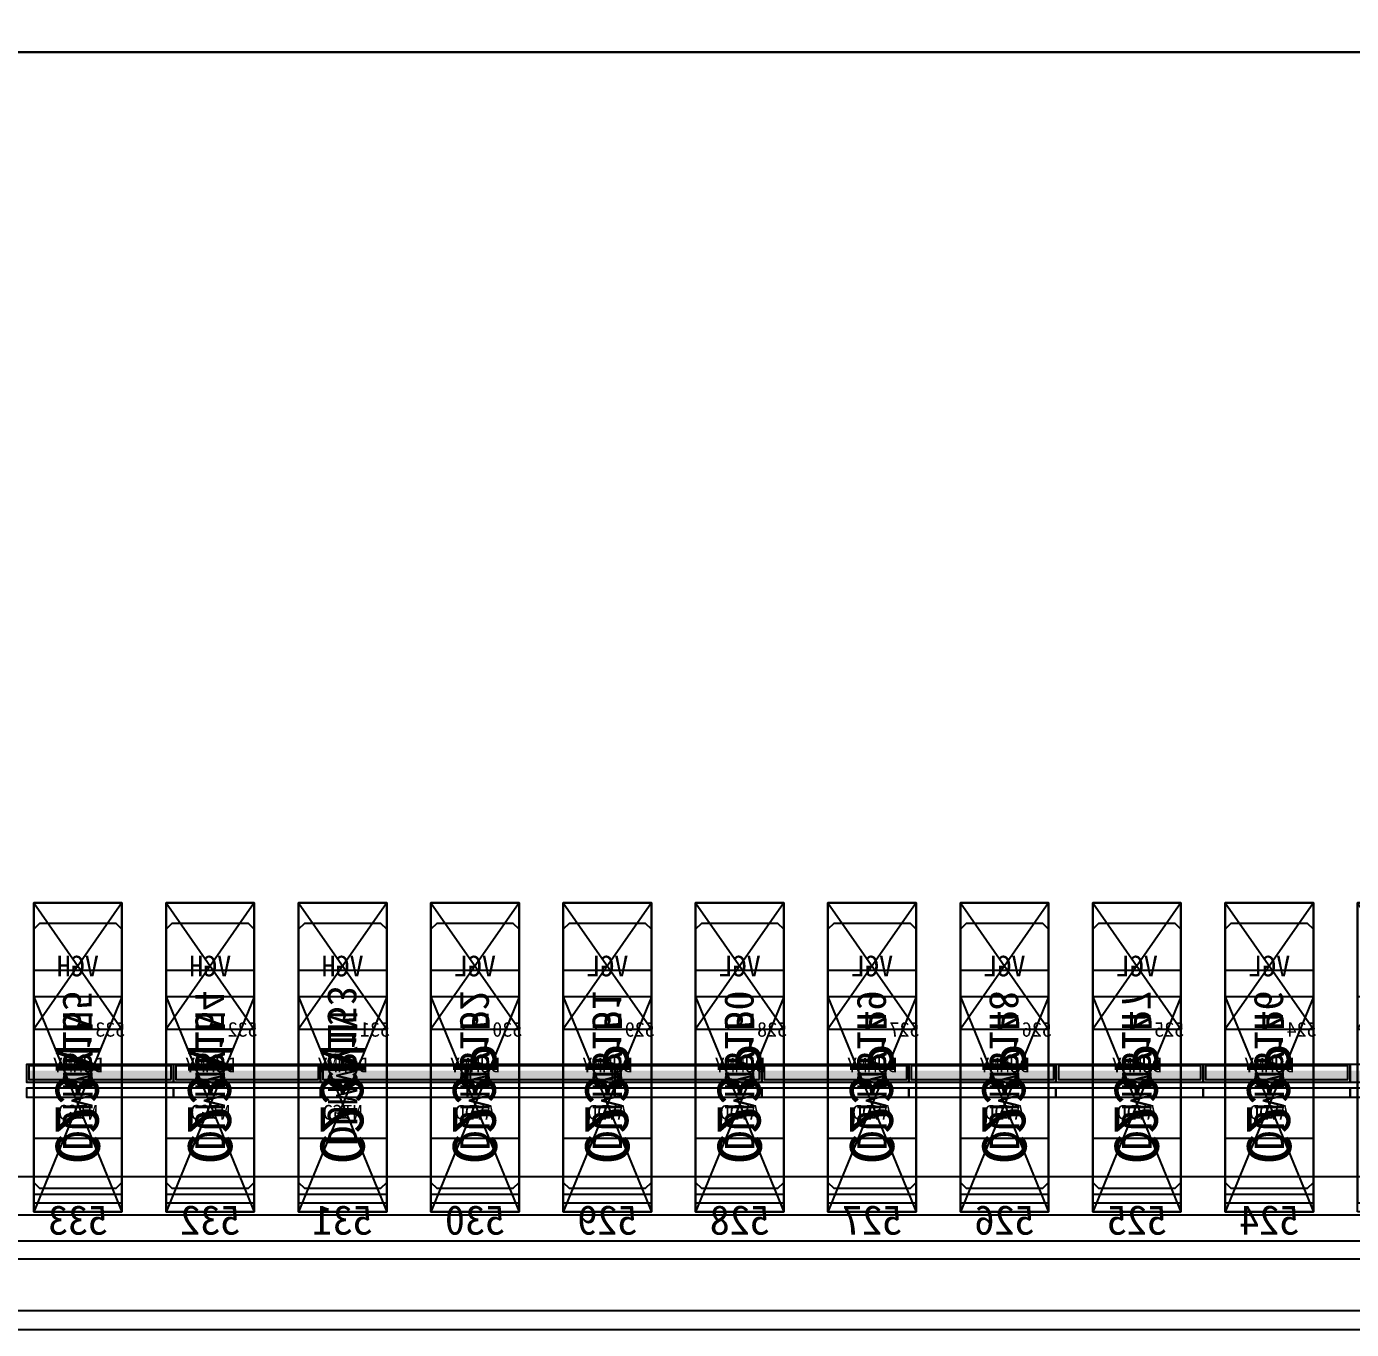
# Model space of a CAD drawing. Header units: millimetres. Extents: x 427 to 2444, y 137 to 817.
# Drawn here: x 1125.3469 to 1125.7973, y 300.7749 to 301.2176 of the extents above; entities that cross this region are included whole.
import ezdxf
from ezdxf.enums import TextEntityAlignment as Align

# ---------------------------------------------------------------- set-up
doc = ezdxf.new("R2010")
doc.units = ezdxf.units.MM
for name, color, linetype in [('L0', 211, 'Continuous'), ('L102', 91, 'Continuous'), ('L114', 213, 'Continuous'), ('L240', 60, 'Continuous'), ('L241', 200, 'Continuous'), ('L242', 51, 'Continuous'), ('L245', 53, 'Continuous'), ('L246', 93, 'Continuous'), ('L59', 140, 'Continuous'), ('L63', 4, 'Continuous'), ('L98', 150, 'Continuous')]:
    doc.layers.add(name, color=color, linetype=linetype)
doc.styles.add('txt', font='simhei.ttf')

# ---------------------------------------------------------------- blocks, each defined once
blk = doc.blocks.new('HX8394_F_PAD')
at = {"layer": 'L0'}
blk.add_lwpolyline([(-13.86, -0.4025), (-13.86, 0.4025), (13.86, 0.4025), (13.86, -0.4025), (-13.86, -0.4025)], close=True, dxfattribs=at)
at = {"layer": 'L241'}
blk.add_lwpolyline([(-13.9, -0.435), (-13.9, 0.435), (13.9, 0.435), (13.9, -0.435), (-13.9, -0.435)], close=True, dxfattribs=at)
at = {"layer": 'L242'}
for points in [[(9.8645, -0.3935), (9.8625, -0.3915), (9.8625, -0.3055), (9.8645, -0.3035), (9.8905, -0.3035), (9.8925, -0.3055), (9.8925, -0.3915), (9.8905, -0.3935), (9.8645, -0.3935)], [(9.9095, -0.3935), (9.9075, -0.3915), (9.9075, -0.3055), (9.9095, -0.3035), (9.9355, -0.3035), (9.9375, -0.3055), (9.9375, -0.3915), (9.9355, -0.3935), (9.9095, -0.3935)], [(9.9545, -0.3935), (9.9525, -0.3915), (9.9525, -0.3055), (9.9545, -0.3035), (9.9805, -0.3035), (9.9825, -0.3055), (9.9825, -0.3915), (9.9805, -0.3935), (9.9545, -0.3935)], [(9.9995, -0.3935), (9.9975, -0.3915), (9.9975, -0.3055), (9.9995, -0.3035), (10.0255, -0.3035), (10.0275, -0.3055), (10.0275, -0.3915), (10.0255, -0.3935), (9.9995, -0.3935)], [(10.0445, -0.3935), (10.0425, -0.3915), (10.0425, -0.3055), (10.0445, -0.3035), (10.0705, -0.3035), (10.0725, -0.3055), (10.0725, -0.3915), (10.0705, -0.3935), (10.0445, -0.3935)], [(10.0895, -0.3935), (10.0875, -0.3915), (10.0875, -0.3055), (10.0895, -0.3035), (10.1155, -0.3035), (10.1175, -0.3055), (10.1175, -0.3915), (10.1155, -0.3935), (10.0895, -0.3935)], [(10.1345, -0.3935), (10.1325, -0.3915), (10.1325, -0.3055), (10.1345, -0.3035), (10.1605, -0.3035), (10.1625, -0.3055), (10.1625, -0.3915), (10.1605, -0.3935), (10.1345, -0.3935)], [(10.1795, -0.3935), (10.1775, -0.3915), (10.1775, -0.3055), (10.1795, -0.3035), (10.2055, -0.3035), (10.2075, -0.3055), (10.2075, -0.3915), (10.2055, -0.3935), (10.1795, -0.3935)], [(10.2245, -0.3935), (10.2225, -0.3915), (10.2225, -0.3055), (10.2245, -0.3035), (10.2505, -0.3035), (10.2525, -0.3055), (10.2525, -0.3915), (10.2505, -0.3935), (10.2245, -0.3935)], [(10.2695, -0.3935), (10.2675, -0.3915), (10.2675, -0.3055), (10.2695, -0.3035), (10.2955, -0.3035), (10.2975, -0.3055), (10.2975, -0.3915), (10.2955, -0.3935), (10.2695, -0.3935)]]:
    blk.add_lwpolyline(points, close=True, dxfattribs=at)
at = {"layer": 'L240', "style": 'txt'}
for s, p in [('C31P', (9.8775, -0.346834)), ('C31P', (9.9225, -0.346834)), ('C31P', (9.9675, -0.346834)), ('C31P', (10.0125, -0.346834)), ('C31P', (10.0575, -0.346834)), ('C31P', (10.1025, -0.346834)), ('C31P', (10.1475, -0.346834)), ('C31N', (10.1925, -0.346834)), ('C31N', (10.2375, -0.346834)), ('C31N', (10.2825, -0.346834))]:
    blk.add_text(s, height=0.01, rotation=90, dxfattribs=at).set_placement(p, align=Align.MIDDLE_CENTER)
blk = doc.blocks.new('NTBUMP_73X30')
at = {"color": 5, "linetype": 'Continuous'}
blk.add_lwpolyline([(-0.015, 0.04), (0.015, -0.033), (0.015, 0.04), (-0.015, -0.033)], dxfattribs=at)
at = {"layer": 'L242', "color": 5}
blk.add_lwpolyline([(-0.015, -0.033), (-0.015, 0.04), (0.015, 0.04), (0.015, -0.033), (-0.015, -0.033)], close=True, dxfattribs=at)
blk = doc.blocks.new('ILI9881C_AA_NTBUMP_PM_875UM')
at = {"layer": 'L241'}
blk.add_lwpolyline([(-13.92, -0.4375), (-13.92, 0.4375), (13.92, 0.4375), (13.92, -0.4375), (-13.92, -0.4375)], close=True, dxfattribs=at)
for p in [(9.8775, -0.3645), (9.9225, -0.3645), (9.9675, -0.3645), (10.0125, -0.3645), (10.0575, -0.3645), (10.1025, -0.3645), (10.1475, -0.3645), (10.1925, -0.3645), (10.2375, -0.3645), (10.2825, -0.3645)]:
    blk.add_blockref('NTBUMP_73X30', p)
at = {"layer": 'L246', "style": 'txt'}
for s, p in [('C23P', (9.8775, -0.361)), ('C23P', (9.9225, -0.361)), ('C23P', (9.9675, -0.361)), ('C23P', (10.0125, -0.361)), ('C23P', (10.0575, -0.361)), ('C23P', (10.1025, -0.361)), ('C23P', (10.1475, -0.361)), ('C23N', (10.1925, -0.361)), ('C23N', (10.2375, -0.361)), ('C23N', (10.2825, -0.361))]:
    blk.add_text(s, height=0.015, rotation=90, dxfattribs=at).set_placement(p, align=Align.MIDDLE_CENTER)
for s, p in [('524', (9.8775, -0.400279)), ('525', (9.9225, -0.400279)), ('526', (9.9675, -0.400279)), ('527', (10.0125, -0.400279)), ('528', (10.0575, -0.400279)), ('529', (10.1025, -0.400279)), ('530', (10.1475, -0.400279)), ('531', (10.1925, -0.400279)), ('532', (10.2375, -0.400279)), ('533', (10.2825, -0.400279))]:
    blk.add_text(s, height=0.01, dxfattribs=at).set_placement(p, align=Align.MIDDLE_CENTER)
blk = doc.blocks.new('INPUT_BUMP')
at = {"layer": 'L102'}
for points in [[(0.014, 0.04), (0.014, 0.041), (0.015, 0.041), (0.015, 0.04), (0.014, 0.04)], [(0.015, 0.04), (0.015, 0.041), (0.016, 0.041), (0.016, 0.04), (0.015, 0.04)], [(0.014, 0.039), (0.014, 0.04), (0.015, 0.04), (0.015, 0.039), (0.014, 0.039)], [(0.015, 0.039), (0.015, 0.04), (0.016, 0.04), (0.016, 0.039), (0.015, 0.039)]]:
    blk.add_lwpolyline(points, close=True, dxfattribs=at)
at = {"layer": 'L242'}
blk.add_lwpolyline([(0, 0.01), (0, 0.08), (0.03, 0.08), (0.03, 0.01), (0, 0.01)], close=True, dxfattribs=at)
blk = doc.blocks.new('JD9365Z_PAD_20170829_Y880')
at = {"layer": 'L241'}
blk.add_lwpolyline([(-13.95, -0.41), (-13.95, 0.41), (13.95, 0.41), (13.95, -0.41), (-13.95, -0.41)], close=True, dxfattribs=at)
at = {"row_count": 1, "column_count": 554, "row_spacing": 0.08, "column_spacing": 0.045}
blk.add_blockref('INPUT_BUMP', (-12.4575, -0.401), dxfattribs=at)
at = {"layer": 'L240', "style": 'txt'}
for p in [(9.8775, -0.360167), (9.9225, -0.360167), (9.9675, -0.360167), (10.0125, -0.360167), (10.0575, -0.360167), (10.1025, -0.360167), (10.1475, -0.360167)]:
    blk.add_text('AVDD', height=0.005, dxfattribs=at).set_placement(p, align=Align.MIDDLE_CENTER)
for p in [(10.1925, -0.360167), (10.2375, -0.360167), (10.2825, -0.360167)]:
    blk.add_text('C51N', height=0.005, rotation=180, dxfattribs=at).set_placement(p, align=Align.MIDDLE_CENTER)
blk = doc.blocks.new('NV3052C3P_BUMP_ORI_20190911')
at = {"layer": 'L241'}
blk.add_lwpolyline([(-13.8, -0.398), (-13.8, 0.398), (13.8, 0.398), (13.8, -0.398), (-13.8, -0.398)], close=True, dxfattribs=at)
at = {"layer": 'L242'}
for points in [[(9.8625, -0.385), (9.8625, -0.337), (9.8925, -0.337), (9.8925, -0.385), (9.8625, -0.385)], [(9.9075, -0.385), (9.9075, -0.337), (9.9375, -0.337), (9.9375, -0.385), (9.9075, -0.385)], [(9.9525, -0.385), (9.9525, -0.337), (9.9825, -0.337), (9.9825, -0.385), (9.9525, -0.385)], [(9.9975, -0.385), (9.9975, -0.337), (10.0275, -0.337), (10.0275, -0.385), (9.9975, -0.385)], [(10.0425, -0.385), (10.0425, -0.337), (10.0725, -0.337), (10.0725, -0.385), (10.0425, -0.385)], [(10.0875, -0.385), (10.0875, -0.337), (10.1175, -0.337), (10.1175, -0.385), (10.0875, -0.385)], [(10.1325, -0.385), (10.1325, -0.337), (10.1625, -0.337), (10.1625, -0.385), (10.1325, -0.385)], [(10.1775, -0.385), (10.1775, -0.337), (10.2075, -0.337), (10.2075, -0.385), (10.1775, -0.385)], [(10.2225, -0.385), (10.2225, -0.337), (10.2525, -0.337), (10.2525, -0.385), (10.2225, -0.385)], [(10.2675, -0.385), (10.2675, -0.337), (10.2975, -0.337), (10.2975, -0.385), (10.2675, -0.385)]]:
    blk.add_lwpolyline(points, close=True, dxfattribs=at)
at = {"layer": 'L245', "style": 'txt'}
for p in [(9.877473, -0.360167), (9.922473, -0.360167), (9.967473, -0.360167), (10.012473, -0.360167), (10.057473, -0.360167), (10.102473, -0.360167), (10.147473, -0.360167), (10.192473, -0.360167), (10.237473, -0.360167), (10.282473, -0.360167)]:
    blk.add_text('DUMMY', height=0.005, dxfattribs=at).set_placement(p, align=Align.MIDDLE_CENTER)
blk = doc.blocks.new('BUMP_30_76')
at = {"layer": 'L242'}
blk.add_lwpolyline([(-0.015, -0.0195), (-0.015, 0.0565), (0.015, 0.0565), (0.015, -0.0195), (-0.015, -0.0195)], close=True, dxfattribs=at)
blk = doc.blocks.new('FL11283_A_OTHER')
at = {"layer": 'L102'}
blk.add_lwpolyline([(0, 0), (0, 0.41), (13.86, 0.41), (13.86, 0), (0, 0)], close=True, dxfattribs=at)
at = {"layer": 'L241'}
blk.add_lwpolyline([(-13.86, -0.41), (-13.86, 0.41), (13.86, 0.41), (13.86, 0.404), (-13.854, 0.404), (-13.854, -0.404), (13.854, -0.404), (13.854, 0.404), (13.86, 0.404), (13.86, -0.41), (-13.86, -0.41)], close=True, dxfattribs=at)
at = {"layer": 'L59'}
for points in [[(-13.86, -0.41), (-13.86, 0.41), (13.86, 0.41), (13.86, -0.41), (-13.86, -0.41)], [(0, -0.41), (0, 0), (13.86, 0), (13.86, -0.41), (0, -0.41)]]:
    blk.add_lwpolyline(points, close=True, dxfattribs=at)
for p in [(9.8775, -0.3685), (9.9225, -0.3685), (9.9675, -0.3685), (10.0125, -0.3685), (10.0575, -0.3685), (10.1025, -0.3685), (10.1475, -0.3685), (10.1925, -0.3685), (10.2375, -0.3685), (10.2825, -0.3685)]:
    blk.add_blockref('BUMP_30_76', p)
at = {"layer": 'L102', "style": 'txt'}
for s, p in [('DUMMY146', (9.8775, -0.346)), ('DUMMY147', (9.9225, -0.346)), ('DUMMY148', (9.9675, -0.346)), ('DUMMY149', (10.0125, -0.346)), ('DUMMY150', (10.0575, -0.346)), ('DUMMY151', (10.1025, -0.346)), ('DUMMY152', (10.1475, -0.346)), ('DUMMY153', (10.1925, -0.344334)), ('DUMMY154', (10.2375, -0.346)), ('DUMMY155', (10.2825, -0.346))]:
    blk.add_text(s, height=0.01, rotation=90, dxfattribs=at).set_placement(p, align=Align.MIDDLE_CENTER)
blk = doc.blocks.new('GC9702_ANALOG_PAD_BUMP')
at = {"color": 5, "linetype": 'Continuous'}
blk.add_lwpolyline([(-0.015, 0.0215), (0.015, -0.0215), (0.015, 0.0215), (-0.015, -0.0215)], dxfattribs=at)
at = {"layer": 'L242', "color": 5}
blk.add_lwpolyline([(-0.015, -0.0215), (-0.015, 0.0215), (0.015, 0.0215), (0.015, -0.0215), (-0.015, -0.0215)], close=True, dxfattribs=at)
blk = doc.blocks.new('GC9702_BUMP_NOCOMPENSATION')
at = {"layer": 'L114', "const_width": 0.004}
for points in [[(9.8, -0.378), (9.85, -0.378)], [(9.8, -0.378), (9.85, -0.378)], [(9.8, -0.378), (9.85, -0.378)], [(9.8, -0.378), (9.85, -0.378)], [(9.85, -0.378), (9.9, -0.378)], [(9.85, -0.378), (9.9, -0.378)], [(9.85, -0.378), (9.9, -0.378)], [(9.85, -0.378), (9.9, -0.378)], [(9.9, -0.378), (9.95, -0.378)], [(9.9, -0.378), (9.95, -0.378)], [(9.9, -0.378), (9.95, -0.378)], [(9.9, -0.378), (9.95, -0.378)], [(9.95, -0.378), (10, -0.378)], [(9.95, -0.378), (10, -0.378)], [(9.95, -0.378), (10, -0.378)], [(9.95, -0.378), (10, -0.378)], [(10, -0.378), (10.05, -0.378)], [(10, -0.378), (10.05, -0.378)], [(10, -0.378), (10.05, -0.378)], [(10, -0.378), (10.05, -0.378)], [(10.05, -0.378), (10.1, -0.378)], [(10.05, -0.378), (10.1, -0.378)], [(10.05, -0.378), (10.1, -0.378)], [(10.05, -0.378), (10.1, -0.378)], [(10.1, -0.378), (10.15, -0.378)], [(10.1, -0.378), (10.15, -0.378)], [(10.1, -0.378), (10.15, -0.378)], [(10.1, -0.378), (10.15, -0.378)], [(10.15, -0.378), (10.2, -0.378)], [(10.15, -0.378), (10.2, -0.378)], [(10.15, -0.378), (10.2, -0.378)], [(10.15, -0.378), (10.2, -0.378)], [(10.2, -0.378), (10.25, -0.378)], [(10.2, -0.378), (10.25, -0.378)], [(10.2, -0.378), (10.25, -0.378)], [(10.2, -0.378), (10.25, -0.378)], [(10.25, -0.378), (10.3, -0.378)], [(10.25, -0.378), (10.3, -0.378)], [(10.25, -0.378), (10.3, -0.378)], [(10.25, -0.378), (10.3, -0.378)]]:
    blk.add_lwpolyline(points, dxfattribs=at)
at = {"layer": 'L114'}
for points in [[(9.8, -0.38), (9.8, -0.374), (9.85, -0.374), (9.85, -0.38), (9.8, -0.38)], [(9.8, -0.38), (9.8, -0.374), (9.85, -0.374), (9.85, -0.38), (9.8, -0.38)], [(9.85, -0.38), (9.85, -0.374), (9.9, -0.374), (9.9, -0.38), (9.85, -0.38)], [(9.85, -0.38), (9.85, -0.374), (9.9, -0.374), (9.9, -0.38), (9.85, -0.38)], [(9.85074, -0.379), (9.85074, -0.37443), (9.89918, -0.37443), (9.89918, -0.379), (9.85074, -0.379)], [(9.85074, -0.379), (9.85074, -0.37443), (9.89918, -0.37443), (9.89918, -0.379), (9.85074, -0.379)], [(9.9, -0.38), (9.9, -0.374), (9.95, -0.374), (9.95, -0.38), (9.9, -0.38)], [(9.9, -0.38), (9.9, -0.374), (9.95, -0.374), (9.95, -0.38), (9.9, -0.38)], [(9.90074, -0.379), (9.90074, -0.37443), (9.94918, -0.37443), (9.94918, -0.379), (9.90074, -0.379)], [(9.90074, -0.379), (9.90074, -0.37443), (9.94918, -0.37443), (9.94918, -0.379), (9.90074, -0.379)], [(9.95, -0.38), (9.95, -0.374), (10, -0.374), (10, -0.38), (9.95, -0.38)], [(9.95, -0.38), (9.95, -0.374), (10, -0.374), (10, -0.38), (9.95, -0.38)], [(9.95074, -0.379), (9.95074, -0.37443), (9.99918, -0.37443), (9.99918, -0.379), (9.95074, -0.379)], [(9.95074, -0.379), (9.95074, -0.37443), (9.99918, -0.37443), (9.99918, -0.379), (9.95074, -0.379)], [(10, -0.38), (10, -0.374), (10.05, -0.374), (10.05, -0.38), (10, -0.38)], [(10, -0.38), (10, -0.374), (10.05, -0.374), (10.05, -0.38), (10, -0.38)], [(10.00074, -0.379), (10.00074, -0.37443), (10.04918, -0.37443), (10.04918, -0.379), (10.00074, -0.379)], [(10.00074, -0.379), (10.00074, -0.37443), (10.04918, -0.37443), (10.04918, -0.379), (10.00074, -0.379)], [(10.05, -0.38), (10.05, -0.374), (10.1, -0.374), (10.1, -0.38), (10.05, -0.38)], [(10.05, -0.38), (10.05, -0.374), (10.1, -0.374), (10.1, -0.38), (10.05, -0.38)], [(10.05074, -0.379), (10.05074, -0.37443), (10.09918, -0.37443), (10.09918, -0.379), (10.05074, -0.379)], [(10.05074, -0.379), (10.05074, -0.37443), (10.09918, -0.37443), (10.09918, -0.379), (10.05074, -0.379)], [(10.1, -0.38), (10.1, -0.374), (10.15, -0.374), (10.15, -0.38), (10.1, -0.38)], [(10.1, -0.38), (10.1, -0.374), (10.15, -0.374), (10.15, -0.38), (10.1, -0.38)], [(10.10074, -0.379), (10.10074, -0.37443), (10.14918, -0.37443), (10.14918, -0.379), (10.10074, -0.379)], [(10.10074, -0.379), (10.10074, -0.37443), (10.14918, -0.37443), (10.14918, -0.379), (10.10074, -0.379)], [(10.15, -0.38), (10.15, -0.374), (10.2, -0.374), (10.2, -0.38), (10.15, -0.38)], [(10.15, -0.38), (10.15, -0.374), (10.2, -0.374), (10.2, -0.38), (10.15, -0.38)], [(10.15074, -0.379), (10.15074, -0.37443), (10.19918, -0.37443), (10.19918, -0.379), (10.15074, -0.379)], [(10.15074, -0.379), (10.15074, -0.37443), (10.19918, -0.37443), (10.19918, -0.379), (10.15074, -0.379)], [(10.2, -0.38), (10.2, -0.374), (10.25, -0.374), (10.25, -0.38), (10.2, -0.38)], [(10.2, -0.38), (10.2, -0.374), (10.25, -0.374), (10.25, -0.38), (10.2, -0.38)], [(10.20074, -0.379), (10.20074, -0.37443), (10.24918, -0.37443), (10.24918, -0.379), (10.20074, -0.379)], [(10.20074, -0.379), (10.20074, -0.37443), (10.24918, -0.37443), (10.24918, -0.379), (10.20074, -0.379)], [(10.25, -0.38), (10.25, -0.374), (10.3, -0.374), (10.3, -0.38), (10.25, -0.38)], [(10.25, -0.38), (10.25, -0.374), (10.3, -0.374), (10.3, -0.38), (10.25, -0.38)], [(10.25074, -0.379), (10.25074, -0.37443), (10.29918, -0.37443), (10.29918, -0.379), (10.25074, -0.379)], [(10.25074, -0.379), (10.25074, -0.37443), (10.29918, -0.37443), (10.29918, -0.379), (10.25074, -0.379)]]:
    blk.add_lwpolyline(points, close=True, dxfattribs=at)
at = {"layer": 'L241'}
for points in [[(9.8, -0.385), (9.8, -0.382), (9.85, -0.382), (9.85, -0.385), (9.8, -0.385)], [(9.8, -0.385), (9.8, -0.382), (9.85, -0.382), (9.85, -0.385), (9.8, -0.385)], [(9.85, -0.385), (9.85, -0.382), (9.9, -0.382), (9.9, -0.385), (9.85, -0.385)], [(9.85, -0.385), (9.85, -0.382), (9.9, -0.382), (9.9, -0.385), (9.85, -0.385)], [(9.9, -0.385), (9.9, -0.382), (9.95, -0.382), (9.95, -0.385), (9.9, -0.385)], [(9.9, -0.385), (9.9, -0.382), (9.95, -0.382), (9.95, -0.385), (9.9, -0.385)], [(9.95, -0.385), (9.95, -0.382), (10, -0.382), (10, -0.385), (9.95, -0.385)], [(9.95, -0.385), (9.95, -0.382), (10, -0.382), (10, -0.385), (9.95, -0.385)], [(10, -0.385), (10, -0.382), (10.05, -0.382), (10.05, -0.385), (10, -0.385)], [(10, -0.385), (10, -0.382), (10.05, -0.382), (10.05, -0.385), (10, -0.385)], [(10.05, -0.385), (10.05, -0.382), (10.1, -0.382), (10.1, -0.385), (10.05, -0.385)], [(10.05, -0.385), (10.05, -0.382), (10.1, -0.382), (10.1, -0.385), (10.05, -0.385)], [(10.1, -0.385), (10.1, -0.382), (10.15, -0.382), (10.15, -0.385), (10.1, -0.385)], [(10.1, -0.385), (10.1, -0.382), (10.15, -0.382), (10.15, -0.385), (10.1, -0.385)], [(10.15, -0.385), (10.15, -0.382), (10.2, -0.382), (10.2, -0.385), (10.15, -0.385)], [(10.15, -0.385), (10.15, -0.382), (10.2, -0.382), (10.2, -0.385), (10.15, -0.385)], [(10.2, -0.385), (10.2, -0.382), (10.25, -0.382), (10.25, -0.385), (10.2, -0.385)], [(10.2, -0.385), (10.2, -0.382), (10.25, -0.382), (10.25, -0.385), (10.2, -0.385)], [(10.25, -0.385), (10.25, -0.382), (10.3, -0.382), (10.3, -0.385), (10.25, -0.385)], [(10.25, -0.385), (10.25, -0.382), (10.3, -0.382), (10.3, -0.385), (10.25, -0.385)]]:
    blk.add_lwpolyline(points, close=True, dxfattribs=at)
at = {"row_count": 1, "column_count": 554, "row_spacing": 0.043, "column_spacing": 0.045}
blk.add_blockref('GC9702_ANALOG_PAD_BUMP', (-12.4425, -0.3405), dxfattribs=at)
at = {"layer": 'L114', "style": 'txt'}
for s, p in [('524', (9.8665, -0.362)), ('525', (9.9115, -0.362)), ('526', (9.9565, -0.362)), ('527', (10.0015, -0.362)), ('528', (10.0465, -0.362)), ('529', (10.0915, -0.362)), ('530', (10.1365, -0.362)), ('531', (10.1815, -0.362)), ('532', (10.2265, -0.362)), ('533', (10.2715, -0.362))]:
    blk.add_text(s, height=0.005, dxfattribs=at).set_placement(p, align=Align.MIDDLE_CENTER)
at = {"layer": 'L98', "style": 'txt'}
for s, p in [('VGL', (9.8775, -0.3405)), ('VGL', (9.9225, -0.3405)), ('VGL', (9.9675, -0.3405)), ('VGL', (10.0125, -0.3405)), ('VGL', (10.0575, -0.3405)), ('VGL', (10.1025, -0.3405)), ('VGL', (10.1475, -0.3405)), ('VGH', (10.1925, -0.3405)), ('VGH', (10.2375, -0.3405)), ('VGH', (10.2825, -0.3405))]:
    blk.add_text(s, height=0.007, dxfattribs=at).set_placement(p, align=Align.MIDDLE_CENTER)
blk = doc.blocks.new('IC_GDS_ALL')
for name, p in [('ILI9881C_AA_NTBUMP_PM_875UM', (0, 0)), ('HX8394_F_PAD', (0, 0.004)), ('GC9702_BUMP_NOCOMPENSATION', (0, 0.0265)), ('NV3052C3P_BUMP_ORI_20190911', (0, 0.0125)), ('JD9365Z_PAD_20170829_Y880', (0, -0.0035)), ('FL11283_A_OTHER', (0, -0.0035))]:
    blk.add_blockref(name, p)
blk = doc.blocks.new('INPUT_PAD')
at = {"layer": 'L63'}
blk.add_lwpolyline([(0.01, -0.043), (0.01, 0.062), (0.04, 0.062), (0.04, -0.043), (0.01, -0.043)], close=True, dxfattribs=at)
blk = doc.blocks.new('IC_PAD_ALL')
at = {"row_count": 1, "column_count": 554, "row_spacing": 0.109, "column_spacing": 0.045}
blk.add_blockref('INPUT_PAD', (1.18, 0), dxfattribs=at)
blk = doc.blocks.new('IC_ALL')
at = {"yscale": -1, "rotation": 180}
blk.add_blockref('IC_GDS_ALL', (14, 0.4375), dxfattribs=at)
blk.add_blockref('IC_PAD_ALL', (0.3525, 0.083))
blk = doc.blocks.new('IC_FPC_OLB_ALL')
blk.add_blockref('IC_ALL', (1.188, 1.0245))

msp = doc.modelspace()

# ---------------------------------------------------------------- block references
msp.add_blockref('IC_FPC_OLB_ALL', (1120.45883, 299.75037))

doc.saveas('drawing.dxf')
